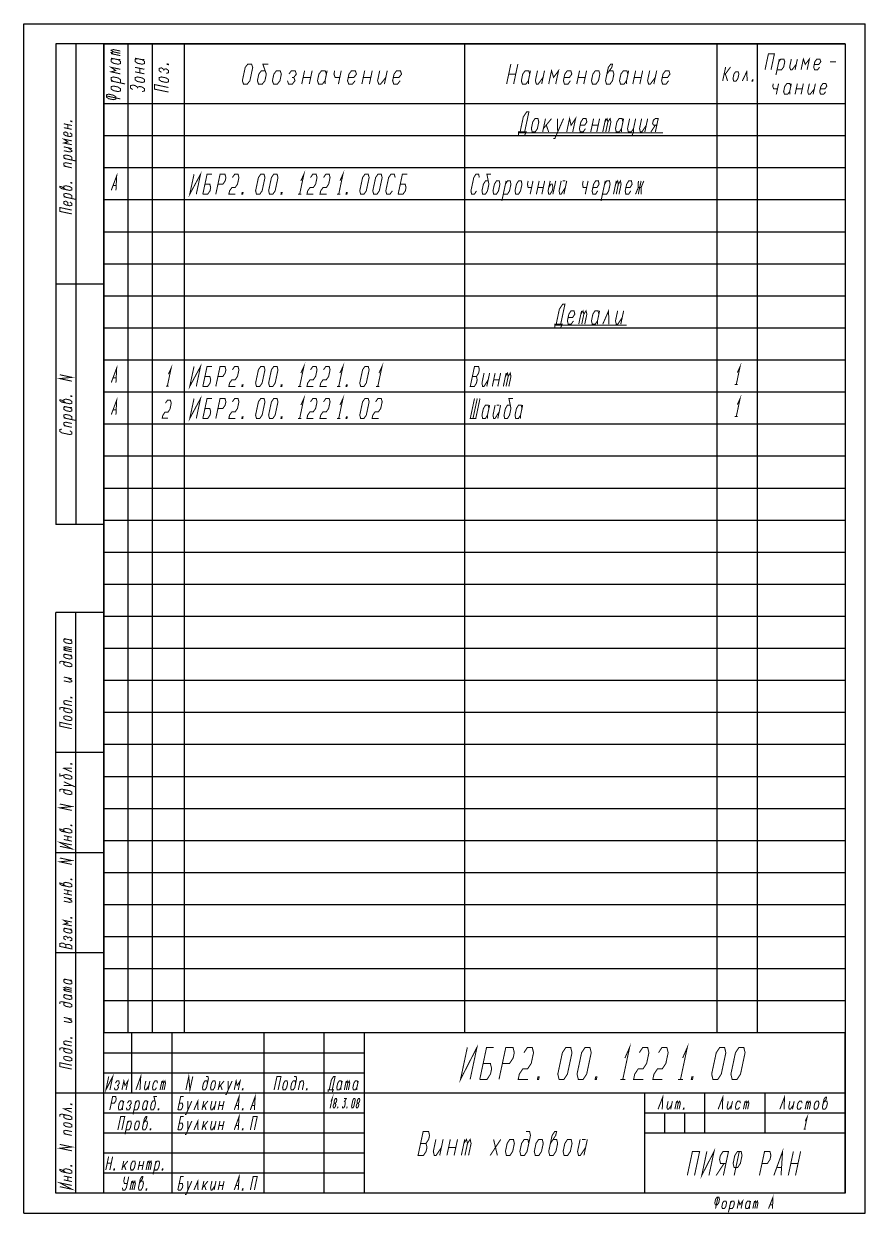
# Model space of a CAD drawing. Header units: millimetres. Extents: x 0 to 210, y 0 to 297.
import ezdxf

# ---------------------------------------------------------------- set-up
doc = ezdxf.new("R2010")
doc.units = ezdxf.units.MM
doc.header["$LTSCALE"] = 19.36
doc.layers.get('0').update_dxf_attribs({"linetype": 'CONTINUOUS'})

msp = doc.modelspace()

# ---------------------------------------------------------------- linework, layer by layer
at = {"color": 7, "linetype": 'CONTINUOUS'}
for p, q in [((0, 0), (0, 297)), ((0, 297), (210, 297)), ((210, 0), (210, 297)), ((20, 292), (8, 292)), ((8, 292), (8, 172)), ((13, 292), (13, 172)), ((20, 292), (20, 172)), ((205, 292), (20, 292)), ((20, 292), (20, 117)), ((20, 5), (20, 292)), ((20, 292), (205, 292)), ((26, 292), (26, 117)), ((32, 292), (32, 117)), ((40, 292), (40, 117)), ((110, 292), (110, 117)), ((173, 292), (173, 117)), ((183, 292), (183, 117)), ((205, 292), (205, 117)), ((205, 292), (205, 5)), ((205, 277), (20, 277)), ((20, 277), (20, 45)), ((205, 277), (20, 277)), ((26, 277), (26, 45)), ((32, 277), (32, 45)), ((40, 277), (40, 45)), ((110, 277), (110, 45)), ((173, 277), (173, 45)), ((183, 277), (183, 45)), ((205, 277), (205, 45)), ((205, 269), (20, 269)), ((205, 269), (20, 269)), ((205, 261), (20, 261)), ((205, 261), (20, 261)), ((205, 253), (20, 253)), ((205, 253), (20, 253)), ((205, 245), (20, 245)), ((205, 245), (20, 245)), ((205, 237), (20, 237)), ((205, 237), (20, 237)), ((20, 232), (8, 232)), ((205, 229), (20, 229)), ((205, 229), (20, 229)), ((205, 221), (20, 221)), ((205, 221), (20, 221)), ((205, 213), (20, 213)), ((205, 213), (20, 213)), ((205, 205), (20, 205)), ((205, 205), (20, 205)), ((205, 197), (20, 197)), ((205, 197), (20, 197)), ((205, 189), (20, 189)), ((205, 189), (20, 189)), ((205, 181), (20, 181)), ((110, 181), (20, 181)), ((205, 181), (128, 181)), ((205, 173), (20, 173)), ((205, 173), (20, 173)), ((20, 172), (8, 172)), ((205, 165), (20, 165)), ((205, 165), (20, 165)), ((205, 157), (20, 157)), ((205, 157), (20, 157)), ((20, 150), (8, 150)), ((8, 5), (8, 150)), ((13, 5), (13, 150)), ((20, 5), (20, 150)), ((205, 149), (20, 149)), ((205, 149), (20, 149)), ((205, 141), (20, 141)), ((205, 141), (20, 141)), ((205, 133), (20, 133)), ((205, 133), (20, 133)), ((205, 125), (20, 125)), ((205, 125), (20, 125)), ((205, 117), (20, 117)), ((205, 117), (20, 117)), ((20, 115), (8, 115)), ((205, 109), (20, 109)), ((205, 101), (20, 101)), ((205, 93), (20, 93)), ((20, 90), (8, 90)), ((205, 85), (20, 85)), ((205, 77), (20, 77)), ((205, 69), (20, 69)), ((20, 65), (8, 65)), ((205, 61), (20, 61)), ((205, 53), (20, 53)), ((205, 45), (20, 45)), ((20, 5), (20, 45)), ((205, 45), (20, 45)), ((27, 30), (27, 45)), ((37, 5), (37, 45)), ((60, 5), (60, 45)), ((75, 5), (75, 45)), ((85, 5), (85, 45)), ((205, 5), (205, 45)), ((85, 40), (20, 40)), ((85, 35), (20, 35)), ((20, 30), (8, 30)), ((205, 30), (20, 30)), ((155, 5), (155, 30)), ((170, 20), (170, 30)), ((185, 20), (185, 30)), ((85, 25), (20, 25)), ((205, 25), (155, 25)), ((160, 20), (160, 25)), ((165, 20), (165, 25)), ((85, 20), (20, 20)), ((205, 20), (155, 20)), ((85, 15), (20, 15)), ((85, 10), (20, 10)), ((20, 5), (8, 5)), ((205, 5), (20, 5)), ((0, 0), (210, 0))]:
    msp.add_line(p, q, dxfattribs=at)
at = {"color": 2, "linetype": 'CONTINUOUS', "const_width": 0.25}
for points in [[(22.36, 289.99), (21.78, 290.4), (22.36, 290.56), (24.11, 290.19)], [(22.36, 289.42), (21.78, 289.83), (22.36, 289.99), (24.11, 289.62)], [(24.11, 289.05), (21.78, 289.55)], [(21.78, 288.41), (23.53, 288.04), (24.11, 288.05)], [(22.36, 288.28), (21.78, 288.12), (21.78, 287.56), (22.36, 287.15), (23.53, 286.9), (24.11, 287.06), (24.11, 287.63), (23.53, 288.04)], [(27.78, 288.41), (29.53, 288.04), (30.11, 288.05)], [(28.36, 288.28), (27.78, 288.12), (27.78, 287.56), (28.36, 287.15), (29.53, 286.9), (30.11, 287.06), (30.11, 287.63), (29.53, 288.04)], [(185, 285.52), (185.85, 289.52), (187.35, 289.52), (186.5, 285.52)], [(187.72, 284.19), (188.57, 288.19)], [(188, 285.52), (189.12, 285.52), (189.64, 286.19), (189.93, 287.52), (189.69, 288.19), (188.94, 288.19), (188.43, 287.52)], [(191.57, 288.19), (191.14, 286.19), (191.38, 285.52), (191.75, 285.52), (192.78, 286.86)], [(193.07, 288.19), (192.5, 285.52)], [(194, 285.52), (194.57, 288.19), (195.03, 286.86), (196.07, 288.19), (195.5, 285.52)], [(197.28, 286.86), (198.41, 286.86), (198.93, 287.52), (198.69, 288.19), (197.94, 288.19), (197.43, 287.52), (197.14, 286.19), (197.37, 285.52), (198.12, 285.52), (198.64, 286.19)], [(24.11, 284.5), (21.78, 285), (22.94, 285.32), (21.78, 286.13), (24.11, 285.64)], [(27.78, 286.13), (30.11, 285.64)], [(30.11, 284.5), (27.78, 285)], [(28.94, 284.75), (28.94, 285.89)], [(35.53, 284.62), (36.11, 284.78), (36.11, 285.35), (35.53, 285.76), (34.94, 285.6), (34.36, 286.01), (33.78, 285.85), (33.78, 285.28), (34.36, 284.87)], [(34.94, 285.32), (34.94, 285.6)], [(36.11, 286.92), (36.11, 286.78), (35.82, 286.84), (35.82, 286.98), (36.11, 286.92)], [(54.84, 281.94), (54.55, 282.78), (55.26, 286.11), (55.91, 286.94), (56.84, 286.94), (57.14, 286.11), (56.43, 282.78), (55.78, 281.94), (54.84, 281.94)], [(60.24, 285.28), (59.3, 285.28), (58.66, 284.44), (58.3, 282.78), (58.59, 281.94), (59.53, 281.94), (60.18, 282.78), (60.53, 284.44), (59.66, 286.94), (61.06, 286.94)], [(62.05, 282.78), (62.34, 281.94), (63.28, 281.94), (63.93, 282.78), (64.28, 284.44), (63.99, 285.28), (63.05, 285.28), (62.41, 284.44), (62.05, 282.78)], [(65.8, 282.78), (66.09, 281.94), (67.03, 281.94), (67.68, 282.78), (67.39, 283.61), (68.03, 284.44), (67.74, 285.28), (66.8, 285.28), (66.16, 284.44)], [(69.37, 281.94), (70.08, 285.28)], [(71.96, 285.28), (71.25, 281.94)], [(75.53, 284.44), (75.24, 285.28), (74.3, 285.28), (73.66, 284.44), (73.3, 282.78), (73.59, 281.94), (74.53, 281.94), (75.18, 282.78)], [(75.71, 285.28), (75.18, 282.78), (75.23, 281.94)], [(77.58, 285.28), (77.41, 284.44), (77.7, 283.61), (78.87, 283.61)], [(79.22, 285.28), (78.52, 281.94)], [(80.98, 283.61), (82.39, 283.61), (83.03, 284.44), (82.74, 285.28), (81.8, 285.28), (81.16, 284.44), (80.8, 282.78), (81.09, 281.94), (82.03, 281.94), (82.68, 282.78)], [(84.38, 281.94), (85.08, 285.28)], [(86.96, 285.28), (86.25, 281.94)], [(88.83, 285.28), (88.3, 282.78), (88.59, 281.94), (89.06, 281.94), (90.35, 283.61)], [(90.71, 285.28), (90, 281.94)], [(92.23, 283.61), (93.64, 283.61), (94.28, 284.44), (93.99, 285.28), (93.05, 285.28), (92.41, 284.44), (92.05, 282.78), (92.34, 281.94), (93.28, 281.94), (93.93, 282.78)], [(120.5, 281.94), (121.56, 286.94)], [(123.31, 286.94), (122.25, 281.94)], [(126.28, 284.44), (126.02, 285.28), (125.15, 285.28), (124.53, 284.44), (124.18, 282.78), (124.44, 281.94), (125.31, 281.94), (125.93, 282.78)], [(126.46, 285.28), (125.93, 282.78), (125.97, 281.94)], [(128.21, 285.28), (127.68, 282.78), (127.94, 281.94), (128.38, 281.94), (129.6, 283.61)], [(129.96, 285.28), (129.25, 281.94)], [(131, 281.94), (131.71, 285.28), (132.23, 283.61), (133.46, 285.28), (132.75, 281.94)], [(134.85, 283.61), (136.17, 283.61), (136.78, 284.44), (136.52, 285.28), (135.65, 285.28), (135.03, 284.44), (134.68, 282.78), (134.94, 281.94), (135.81, 281.94), (136.43, 282.78)], [(138, 281.94), (138.71, 285.28)], [(140.46, 285.28), (139.75, 281.94)], [(141.68, 282.78), (141.94, 281.94), (142.81, 281.94), (143.43, 282.78), (143.78, 284.44), (143.52, 285.28), (142.65, 285.28), (142.03, 284.44), (141.68, 282.78)], [(145.53, 284.44), (146.76, 286.11), (146.94, 286.94), (146.5, 286.94), (145.89, 286.11), (145.18, 282.78), (145.44, 281.94), (146.31, 281.94), (146.93, 282.78), (147.28, 284.44), (147.02, 285.28), (146.15, 285.28)], [(150.78, 284.44), (150.52, 285.28), (149.65, 285.28), (149.03, 284.44), (148.68, 282.78), (148.94, 281.94), (149.81, 281.94), (150.43, 282.78)], [(150.96, 285.28), (150.43, 282.78), (150.47, 281.94)], [(152, 281.94), (152.71, 285.28)], [(154.46, 285.28), (153.75, 281.94)], [(156.21, 285.28), (155.68, 282.78), (155.94, 281.94), (156.38, 281.94), (157.6, 283.61)], [(157.96, 285.28), (157.25, 281.94)], [(159.35, 283.61), (160.67, 283.61), (161.28, 284.44), (161.02, 285.28), (160.15, 285.28), (159.53, 284.44), (159.18, 282.78), (159.44, 281.94), (160.31, 281.94), (160.93, 282.78)], [(174.42, 282.71), (175.17, 286.21)], [(174.8, 284.46), (175.1, 284.46), (176.39, 286.21)], [(177, 283.29), (177.18, 282.71), (177.79, 282.71), (178.22, 283.29), (178.47, 284.46), (178.29, 285.04), (177.68, 285.04), (177.25, 284.46), (177, 283.29)], [(179.33, 282.71), (180.43, 285.04), (180.55, 282.71)], [(201.18, 287.52), (202.68, 287.52)], [(24.11, 282.23), (24.11, 283.08), (23.53, 283.49), (22.36, 283.73), (21.78, 283.57), (21.78, 283.01), (22.36, 282.6)], [(25.28, 281.98), (21.78, 282.72)], [(29.53, 282.35), (30.11, 282.51), (30.11, 283.08), (29.53, 283.49), (28.36, 283.73), (27.78, 283.57), (27.78, 283.01), (28.36, 282.6), (29.53, 282.35)], [(35.53, 282.35), (36.11, 282.51), (36.11, 283.08), (35.53, 283.49), (34.36, 283.73), (33.78, 283.57), (33.78, 283.01), (34.36, 282.6), (35.53, 282.35)], [(66.92, 283.61), (67.39, 283.61)], [(69.73, 283.61), (71.6, 283.61)], [(84.73, 283.61), (86.6, 283.61)], [(121.03, 284.44), (122.78, 284.44)], [(138.35, 283.61), (140.1, 283.61)], [(152.35, 283.61), (154.1, 283.61)], [(175.65, 282.71), (175.1, 284.46)], [(181.93, 282.71), (181.77, 282.71), (181.84, 283), (181.99, 283), (181.93, 282.71)], [(187.07, 282.05), (186.93, 281.39), (187.16, 280.72), (188.1, 280.72)], [(188.38, 282.05), (187.81, 279.39)], [(191.43, 281.39), (191.19, 282.05), (190.44, 282.05), (189.93, 281.39), (189.64, 280.05), (189.87, 279.39), (190.63, 279.39), (191.14, 280.05)], [(191.57, 282.05), (191.14, 280.05), (191.19, 279.39)], [(192.5, 279.39), (193.07, 282.05)], [(194.57, 282.05), (194, 279.39)], [(196.07, 282.05), (195.64, 280.05), (195.87, 279.39), (196.25, 279.39), (197.28, 280.72)], [(197.57, 282.05), (197, 279.39)], [(198.78, 280.72), (199.91, 280.72), (200.43, 281.39), (200.19, 282.05), (199.44, 282.05), (198.93, 281.39), (198.64, 280.05), (198.88, 279.39), (199.63, 279.39), (200.14, 280.05)], [(20.61, 278.99), (20.61, 278.7), (21.19, 278.29), (22.36, 278.05), (22.94, 278.21), (22.94, 278.78), (22.36, 279.18), (21.19, 279.43), (20.61, 279.27), (20.61, 278.99), (24.11, 278.24)], [(23.53, 280.07), (24.11, 280.23), (24.11, 280.8), (23.53, 281.21), (22.36, 281.46), (21.78, 281.3), (21.78, 280.73), (22.36, 280.32), (23.53, 280.07)], [(29.53, 280.07), (30.11, 280.23), (30.11, 280.8), (29.53, 281.21), (28.94, 281.34), (28.36, 281.18), (27.78, 281.58), (27.19, 281.71), (26.61, 281.55), (26.61, 280.98), (27.19, 280.57)], [(28.36, 280.89), (28.36, 281.18)], [(36.11, 279.95), (32.61, 280.69), (32.61, 281.83), (36.11, 281.09)], [(192.78, 280.72), (194.28, 280.72)], [(123.87, 269.99), (124.67, 273.74), (125.5, 274.99), (126.06, 274.99), (125, 269.99)], [(126.68, 270.82), (126.88, 269.99), (127.63, 269.99), (128.18, 270.82), (128.53, 272.49), (128.33, 273.32), (127.58, 273.32), (127.03, 272.49), (126.68, 270.82)], [(130.21, 273.32), (129.5, 269.99)], [(129.68, 270.82), (131.71, 273.32)], [(132.15, 268.32), (132.52, 268.32), (134.71, 273.32)], [(133.21, 273.32), (133.25, 269.99)], [(135.5, 269.99), (136.21, 273.32), (136.6, 271.65), (137.71, 273.32), (137, 269.99)], [(138.85, 271.65), (139.98, 271.65), (140.53, 272.49), (140.33, 273.32), (139.58, 273.32), (139.03, 272.49), (138.68, 270.82), (138.87, 269.99), (139.62, 269.99), (140.18, 270.82)], [(141.5, 269.99), (142.21, 273.32)], [(143.71, 273.32), (143, 269.99)], [(144.5, 269.99), (145.21, 273.32)], [(145.03, 272.49), (145.58, 273.32), (145.78, 272.49), (145.25, 269.99)], [(145.78, 272.49), (146.33, 273.32), (146.53, 272.49), (146, 269.99)], [(149.53, 272.49), (149.33, 273.32), (148.58, 273.32), (148.03, 272.49), (147.68, 270.82), (147.87, 269.99), (148.62, 269.99), (149.18, 270.82)], [(149.71, 273.32), (149.18, 270.82), (149.19, 269.99)], [(151.21, 273.32), (150.68, 270.82), (150.88, 269.99), (151.63, 269.99), (152.18, 270.82), (152.19, 269.99), (151.82, 269.15)], [(152.71, 273.32), (152.18, 270.82)], [(154.21, 273.32), (153.68, 270.82), (153.87, 269.99), (154.25, 269.99), (155.35, 271.65)], [(155.71, 273.32), (155, 269.99)], [(157.63, 269.99), (158.33, 273.32), (157.58, 273.32), (157.12, 272.9), (156.94, 272.07), (157.23, 271.65), (157.98, 271.65)], [(9.99, 272.03), (11.99, 271.6)], [(11.99, 270.64), (9.99, 271.07)], [(10.99, 270.85), (10.99, 271.81)], [(11.99, 272.68), (11.99, 272.56), (11.74, 272.61), (11.74, 272.73), (11.99, 272.68)], [(130.42, 271.65), (131, 269.99)], [(141.85, 271.65), (143.35, 271.65)], [(156.5, 269.99), (157.6, 271.65)], [(11.99, 266.8), (9.99, 267.23), (10.99, 267.49), (9.99, 268.19), (11.99, 267.76)], [(10.99, 268.93), (10.99, 269.65), (10.49, 270), (9.99, 269.87), (9.99, 269.39), (10.49, 269.04), (11.49, 268.83), (11.99, 268.96), (11.99, 269.44), (11.49, 269.79)], [(123.51, 269.15), (123.5, 269.99), (125.38, 269.99), (125.01, 269.15)], [(123.5, 269.76), (159.5, 269.76)], [(9.99, 266.27), (11.99, 265.84)], [(9.99, 265.31), (11.49, 264.99), (11.99, 265.12), (11.99, 265.36), (10.99, 266.05)], [(11.99, 262.96), (11.99, 263.68), (11.49, 264.03), (10.49, 264.24), (9.99, 264.11), (9.99, 263.63), (10.49, 263.28)], [(12.99, 262.75), (9.99, 263.39)], [(10.49, 261.36), (9.99, 261.71), (9.99, 262.19), (10.49, 262.32), (11.99, 262)], [(11.99, 261.04), (9.99, 261.47)], [(21.83, 255.42), (23.18, 259.02), (23, 255.42)], [(42.49, 259.44), (41.42, 254.44), (44.11, 259.44), (43.05, 254.44)], [(44.68, 254.44), (45.74, 259.44), (46.96, 259.44)], [(47.92, 254.44), (48.99, 259.44), (50.21, 259.44), (50.44, 258.61), (50.26, 257.78), (49.68, 256.94), (48.46, 256.94)], [(52.06, 258.61), (52.64, 259.44), (53.46, 259.44), (53.69, 258.61), (53.33, 256.94), (52.75, 256.11), (51.94, 256.11), (51.35, 255.28), (51.18, 254.44), (52.8, 254.44)], [(58.08, 254.44), (57.85, 255.28), (58.56, 258.61), (59.14, 259.44), (59.96, 259.44), (60.19, 258.61), (59.48, 255.28), (58.89, 254.44), (58.08, 254.44)], [(61.33, 254.44), (61.1, 255.28), (61.81, 258.61), (62.39, 259.44), (63.21, 259.44), (63.44, 258.61), (62.73, 255.28), (62.14, 254.44), (61.33, 254.44)], [(69.15, 257.78), (69.91, 259.44), (68.85, 254.44)], [(71.56, 258.61), (72.14, 259.44), (72.96, 259.44), (73.19, 258.61), (72.83, 256.94), (72.25, 256.11), (71.44, 256.11), (70.85, 255.28), (70.68, 254.44), (72.3, 254.44)], [(74.81, 258.61), (75.39, 259.44), (76.21, 259.44), (76.44, 258.61), (76.08, 256.94), (75.5, 256.11), (74.69, 256.11), (74.1, 255.28), (73.92, 254.44), (75.55, 254.44)], [(78.9, 257.78), (79.66, 259.44), (78.6, 254.44)], [(84.08, 254.44), (83.85, 255.28), (84.56, 258.61), (85.14, 259.44), (85.96, 259.44), (86.19, 258.61), (85.48, 255.28), (84.89, 254.44), (84.08, 254.44)], [(87.33, 254.44), (87.1, 255.28), (87.81, 258.61), (88.39, 259.44), (89.21, 259.44), (89.44, 258.61), (88.73, 255.28), (88.14, 254.44), (87.33, 254.44)], [(92.69, 258.61), (92.46, 259.44), (91.64, 259.44), (91.06, 258.61), (90.35, 255.28), (90.58, 254.44), (91.39, 254.44), (91.98, 255.28)], [(93.43, 254.44), (94.49, 259.44), (95.71, 259.44)], [(113.69, 258.61), (113.52, 259.44), (112.83, 259.44), (112.31, 258.61), (111.6, 255.28), (111.77, 254.44), (112.46, 254.44), (112.98, 255.28)], [(115.91, 257.78), (115.23, 257.78), (114.71, 256.94), (114.35, 255.28), (114.52, 254.44), (115.21, 254.44), (115.73, 255.28), (116.08, 256.94), (115.58, 259.44), (116.61, 259.44)], [(10.49, 255.6), (9.49, 256.29), (8.99, 256.4), (8.99, 256.16), (9.49, 255.81), (11.49, 255.39), (11.99, 255.52), (11.99, 256), (11.49, 256.35), (10.49, 256.56), (9.99, 256.43), (9.99, 255.95)], [(11.99, 257.32), (11.99, 257.2), (11.74, 257.25), (11.74, 257.37), (11.99, 257.32)], [(22.38, 256.62), (22.96, 256.62)], [(44.68, 254.44), (45.89, 254.44), (46.48, 255.28), (46.65, 256.11), (46.43, 256.94), (45.21, 256.94)], [(93.43, 254.44), (94.64, 254.44), (95.23, 255.28), (95.4, 256.11), (95.18, 256.94), (93.96, 256.94)], [(117.1, 255.28), (117.27, 254.44), (117.96, 254.44), (118.48, 255.28), (118.83, 256.94), (118.66, 257.78), (117.98, 257.78), (117.46, 256.94), (117.1, 255.28)], [(119.32, 252.78), (120.38, 257.78)], [(119.68, 254.44), (120.71, 254.44), (121.23, 255.28), (121.58, 256.94), (121.41, 257.78), (120.73, 257.78), (120.21, 256.94)], [(122.6, 255.28), (122.77, 254.44), (123.46, 254.44), (123.98, 255.28), (124.33, 256.94), (124.16, 257.78), (123.48, 257.78), (122.96, 256.94), (122.6, 255.28)], [(125.88, 257.78), (125.71, 256.94), (125.87, 256.11), (126.73, 256.11)], [(127.09, 257.78), (126.38, 254.44)], [(127.93, 254.44), (128.63, 257.78)], [(128.28, 256.11), (129.65, 256.11)], [(130.01, 257.78), (129.3, 254.44)], [(131.38, 257.78), (130.85, 255.28), (131.02, 254.44), (131.36, 254.44), (131.88, 255.28), (132.06, 256.11), (131.89, 256.94), (131.55, 256.94), (131.03, 256.11)], [(132.76, 257.78), (132.05, 254.44)], [(134.13, 257.78), (133.6, 255.28), (133.77, 254.44), (134.11, 254.44), (135.15, 256.11)], [(134.48, 257.78), (135.16, 257.78)], [(135.51, 257.78), (134.8, 254.44)], [(139.63, 257.78), (139.46, 256.94), (139.62, 256.11), (140.48, 256.11)], [(140.84, 257.78), (140.13, 254.44)], [(142.03, 256.11), (143.06, 256.11), (143.58, 256.94), (143.41, 257.78), (142.73, 257.78), (142.21, 256.94), (141.85, 255.28), (142.02, 254.44), (142.71, 254.44), (143.23, 255.28)], [(144.07, 252.78), (145.13, 257.78)], [(144.43, 254.44), (145.46, 254.44), (145.98, 255.28), (146.33, 256.94), (146.16, 257.78), (145.48, 257.78), (144.96, 256.94)], [(147.18, 254.44), (147.88, 257.78)], [(147.71, 256.94), (148.23, 257.78), (148.39, 256.94), (147.86, 254.44)], [(148.39, 256.94), (148.91, 257.78), (149.08, 256.94), (148.55, 254.44)], [(150.28, 256.11), (151.31, 256.11), (151.83, 256.94), (151.66, 257.78), (150.98, 257.78), (150.46, 256.94), (150.1, 255.28), (150.27, 254.44), (150.96, 254.44), (151.48, 255.28)], [(152.68, 254.44), (153.37, 256.11), (153.38, 257.78)], [(154.07, 257.78), (153.36, 254.44)], [(153.37, 256.11), (154.06, 256.11)], [(154.76, 257.78), (154.06, 256.11), (154.05, 254.44)], [(11.99, 253.36), (11.99, 254.08), (11.49, 254.43), (10.49, 254.64), (9.99, 254.51), (9.99, 254.03), (10.49, 253.68)], [(12.99, 253.15), (9.99, 253.79)], [(10.99, 251.65), (10.99, 252.37), (10.49, 252.72), (9.99, 252.59), (9.99, 252.11), (10.49, 251.76), (11.49, 251.55), (11.99, 251.68), (11.99, 252.16), (11.49, 252.51)], [(54.63, 254.44), (54.42, 254.44), (54.51, 254.86), (54.72, 254.86), (54.63, 254.44)], [(64.38, 254.44), (64.18, 254.44), (64.26, 254.86), (64.47, 254.86), (64.38, 254.44)], [(68.44, 254.44), (69.25, 254.44)], [(78.19, 254.44), (79, 254.44)], [(80.63, 254.44), (80.43, 254.44), (80.51, 254.86), (80.72, 254.86), (80.63, 254.44)], [(11.99, 249.52), (8.99, 250.16), (8.99, 251.12), (11.99, 250.48)], [(132.88, 221.99), (133.67, 225.74), (134.5, 226.99), (135.06, 226.99), (134, 221.99)], [(144.5, 221.99), (145.96, 225.32), (146, 221.99)], [(135.85, 223.65), (136.98, 223.65), (137.53, 224.49), (137.33, 225.32), (136.58, 225.32), (136.03, 224.49), (135.68, 222.82), (135.88, 221.99), (136.62, 221.99), (137.18, 222.82)], [(138.5, 221.99), (139.21, 225.32)], [(139.03, 224.49), (139.58, 225.32), (139.78, 224.49), (139.25, 221.99)], [(139.78, 224.49), (140.33, 225.32), (140.53, 224.49), (140, 221.99)], [(143.53, 224.49), (143.33, 225.32), (142.58, 225.32), (142.03, 224.49), (141.68, 222.82), (141.88, 221.99), (142.63, 221.99), (143.18, 222.82)], [(143.71, 225.32), (143.18, 222.82), (143.19, 221.99)], [(148.21, 225.32), (147.68, 222.82), (147.87, 221.99), (148.25, 221.99), (149.35, 223.65)], [(149.71, 225.32), (149, 221.99)], [(132.51, 221.15), (132.5, 221.99), (134.38, 221.99), (134.01, 221.15)], [(132.5, 221.76), (150.5, 221.76)], [(21.83, 207.42), (23.18, 211.02), (23, 207.42)], [(36.09, 209.5), (36.77, 211), (35.82, 206.5)], [(42.49, 211.44), (41.42, 206.44), (44.11, 211.44), (43.05, 206.44)], [(44.68, 206.44), (45.74, 211.44), (46.96, 211.44)], [(47.92, 206.44), (48.99, 211.44), (50.21, 211.44), (50.44, 210.61), (50.26, 209.78), (49.68, 208.94), (48.46, 208.94)], [(52.06, 210.61), (52.64, 211.44), (53.46, 211.44), (53.69, 210.61), (53.33, 208.94), (52.75, 208.11), (51.94, 208.11), (51.35, 207.28), (51.18, 206.44), (52.8, 206.44)], [(58.08, 206.44), (57.85, 207.28), (58.56, 210.61), (59.14, 211.44), (59.96, 211.44), (60.19, 210.61), (59.48, 207.28), (58.89, 206.44), (58.08, 206.44)], [(61.33, 206.44), (61.1, 207.28), (61.81, 210.61), (62.39, 211.44), (63.21, 211.44), (63.44, 210.61), (62.73, 207.28), (62.14, 206.44), (61.33, 206.44)], [(69.15, 209.78), (69.91, 211.44), (68.85, 206.44)], [(71.56, 210.61), (72.14, 211.44), (72.96, 211.44), (73.19, 210.61), (72.83, 208.94), (72.25, 208.11), (71.44, 208.11), (70.85, 207.28), (70.68, 206.44), (72.3, 206.44)], [(74.81, 210.61), (75.39, 211.44), (76.21, 211.44), (76.44, 210.61), (76.08, 208.94), (75.5, 208.11), (74.69, 208.11), (74.1, 207.28), (73.92, 206.44), (75.55, 206.44)], [(78.9, 209.78), (79.66, 211.44), (78.6, 206.44)], [(84.08, 206.44), (83.85, 207.28), (84.56, 210.61), (85.14, 211.44), (85.96, 211.44), (86.19, 210.61), (85.48, 207.28), (84.89, 206.44), (84.08, 206.44)], [(88.65, 209.78), (89.41, 211.44), (88.35, 206.44)], [(111.43, 206.44), (112.46, 206.44), (112.98, 207.28), (113.15, 208.11), (112.99, 208.94), (113.51, 209.78), (113.69, 210.61), (113.52, 211.44), (112.49, 211.44), (111.43, 206.44)], [(178.09, 209.9), (178.77, 211.4), (177.82, 206.9)], [(11.99, 207.76), (8.99, 208.4), (11.99, 208.72), (8.99, 209.36)], [(22.38, 208.62), (22.96, 208.62)], [(44.68, 206.44), (45.89, 206.44), (46.48, 207.28), (46.65, 208.11), (46.43, 208.94), (45.21, 208.94)], [(111.96, 208.94), (112.99, 208.94)], [(114.88, 209.78), (114.35, 207.28), (114.52, 206.44), (114.86, 206.44), (115.9, 208.11)], [(116.26, 209.78), (115.55, 206.44)], [(116.93, 206.44), (117.63, 209.78)], [(117.28, 208.11), (118.65, 208.11)], [(119.01, 209.78), (118.3, 206.44)], [(119.68, 206.44), (120.38, 209.78)], [(120.21, 208.94), (120.73, 209.78), (120.89, 208.94), (120.36, 206.44)], [(120.89, 208.94), (121.41, 209.78), (121.58, 208.94), (121.05, 206.44)], [(35.45, 206.5), (36.18, 206.5)], [(54.63, 206.44), (54.42, 206.44), (54.51, 206.86), (54.72, 206.86), (54.63, 206.44)], [(64.38, 206.44), (64.18, 206.44), (64.26, 206.86), (64.47, 206.86), (64.38, 206.44)], [(68.44, 206.44), (69.25, 206.44)], [(78.19, 206.44), (79, 206.44)], [(80.63, 206.44), (80.43, 206.44), (80.51, 206.86), (80.72, 206.86), (80.63, 206.44)], [(87.94, 206.44), (88.75, 206.44)], [(177.45, 206.9), (178.18, 206.9)], [(10.49, 202.32), (9.49, 203.01), (8.99, 203.12), (8.99, 202.88), (9.49, 202.53), (11.49, 202.11), (11.99, 202.24), (11.99, 202.72), (11.49, 203.07), (10.49, 203.28), (9.99, 203.15), (9.99, 202.67)], [(11.99, 204.04), (11.99, 203.92), (11.74, 203.97), (11.74, 204.09), (11.99, 204.04)], [(21.83, 199.42), (23.18, 203.02), (23, 199.42)], [(35.33, 202.25), (35.86, 203), (36.59, 203), (36.8, 202.25), (36.48, 200.75), (35.95, 200), (35.22, 200), (34.7, 199.25), (34.54, 198.5), (36, 198.5)], [(42.49, 203.44), (41.42, 198.44), (44.11, 203.44), (43.05, 198.44)], [(44.68, 198.44), (45.74, 203.44), (46.96, 203.44)], [(47.92, 198.44), (48.99, 203.44), (50.21, 203.44), (50.44, 202.61), (50.26, 201.78), (49.68, 200.94), (48.46, 200.94)], [(52.06, 202.61), (52.64, 203.44), (53.46, 203.44), (53.69, 202.61), (53.33, 200.94), (52.75, 200.11), (51.94, 200.11), (51.35, 199.28), (51.18, 198.44), (52.8, 198.44)], [(58.08, 198.44), (57.85, 199.28), (58.56, 202.61), (59.14, 203.44), (59.96, 203.44), (60.19, 202.61), (59.48, 199.28), (58.89, 198.44), (58.08, 198.44)], [(61.33, 198.44), (61.1, 199.28), (61.81, 202.61), (62.39, 203.44), (63.21, 203.44), (63.44, 202.61), (62.73, 199.28), (62.14, 198.44), (61.33, 198.44)], [(69.15, 201.78), (69.91, 203.44), (68.85, 198.44)], [(71.56, 202.61), (72.14, 203.44), (72.96, 203.44), (73.19, 202.61), (72.83, 200.94), (72.25, 200.11), (71.44, 200.11), (70.85, 199.28), (70.68, 198.44), (72.3, 198.44)], [(74.81, 202.61), (75.39, 203.44), (76.21, 203.44), (76.44, 202.61), (76.08, 200.94), (75.5, 200.11), (74.69, 200.11), (74.1, 199.28), (73.92, 198.44), (75.55, 198.44)], [(78.9, 201.78), (79.66, 203.44), (78.6, 198.44)], [(84.08, 198.44), (83.85, 199.28), (84.56, 202.61), (85.14, 203.44), (85.96, 203.44), (86.19, 202.61), (85.48, 199.28), (84.89, 198.44), (84.08, 198.44)], [(87.81, 202.61), (88.39, 203.44), (89.21, 203.44), (89.44, 202.61), (89.08, 200.94), (88.5, 200.11), (87.69, 200.11), (87.1, 199.28), (86.93, 198.44), (88.55, 198.44)], [(112.49, 203.44), (111.43, 198.44), (112.8, 198.44), (113.86, 203.44)], [(113.18, 203.44), (112.11, 198.44)], [(121.41, 201.78), (120.73, 201.78), (120.21, 200.94), (119.85, 199.28), (120.02, 198.44), (120.71, 198.44), (121.23, 199.28), (121.58, 200.94), (121.08, 203.44), (122.11, 203.44)], [(178.09, 201.9), (178.77, 203.4), (177.82, 198.9)], [(9.99, 201.47), (11.49, 201.15), (11.99, 201.16)], [(10.49, 201.36), (9.99, 201.23), (9.99, 200.75), (10.49, 200.4), (11.49, 200.19), (11.99, 200.32), (11.99, 200.8), (11.49, 201.15)], [(11.99, 198.16), (11.99, 198.88), (11.49, 199.23), (10.49, 199.44), (9.99, 199.31), (9.99, 198.83), (10.49, 198.48)], [(22.38, 200.62), (22.96, 200.62)], [(44.68, 198.44), (45.89, 198.44), (46.48, 199.28), (46.65, 200.11), (46.43, 200.94), (45.21, 200.94)], [(116.08, 200.94), (115.91, 201.78), (115.23, 201.78), (114.71, 200.94), (114.35, 199.28), (114.52, 198.44), (115.21, 198.44), (115.73, 199.28)], [(116.26, 201.78), (115.73, 199.28), (115.72, 198.44)], [(117.63, 201.78), (117.1, 199.28), (117.27, 198.44), (117.61, 198.44), (118.65, 200.11)], [(117.98, 201.78), (118.66, 201.78)], [(119.01, 201.78), (118.3, 198.44)], [(124.33, 200.94), (124.16, 201.78), (123.48, 201.78), (122.96, 200.94), (122.6, 199.28), (122.77, 198.44), (123.46, 198.44), (123.98, 199.28)], [(124.51, 201.78), (123.98, 199.28), (123.97, 198.44)], [(177.45, 198.9), (178.18, 198.9)], [(12.99, 197.95), (9.99, 198.59)], [(10.49, 196.56), (9.99, 196.91), (9.99, 197.39), (10.49, 197.52), (11.99, 197.2)], [(11.99, 196.24), (9.99, 196.67)], [(54.63, 198.44), (54.42, 198.44), (54.51, 198.86), (54.72, 198.86), (54.63, 198.44)], [(64.38, 198.44), (64.18, 198.44), (64.26, 198.86), (64.47, 198.86), (64.38, 198.44)], [(68.44, 198.44), (69.25, 198.44)], [(78.19, 198.44), (79, 198.44)], [(80.63, 198.44), (80.43, 198.44), (80.51, 198.86), (80.72, 198.86), (80.63, 198.44)], [(9.49, 195.81), (8.99, 195.68), (8.99, 195.2), (9.49, 194.85), (11.49, 194.43), (11.99, 194.56), (11.99, 195.04), (11.49, 195.39)], [(9.99, 143.49), (11.49, 143.17), (11.99, 143.18)], [(10.49, 143.38), (9.99, 143.25), (9.99, 142.77), (10.49, 142.42), (11.49, 142.21), (11.99, 142.34), (11.99, 142.82), (11.49, 143.17)], [(10.49, 140.98), (9.99, 141.33), (10.49, 141.46), (11.99, 141.14)], [(10.49, 140.5), (9.99, 140.85), (10.49, 140.98), (11.99, 140.66)], [(11.99, 140.18), (9.99, 140.61)], [(9.99, 139.65), (11.49, 139.33), (11.99, 139.34)], [(10.49, 139.54), (9.99, 139.41), (9.99, 138.93), (10.49, 138.58), (11.49, 138.37), (11.99, 138.5), (11.99, 138.98), (11.49, 139.33)], [(10.49, 137.62), (9.99, 137.49), (9.99, 137.01), (10.49, 136.66), (11.49, 136.45), (11.99, 136.58), (11.99, 137.06), (11.49, 137.41), (9.49, 137.83), (8.99, 137.7), (8.99, 137.22)], [(9.99, 133.89), (11.99, 133.46)], [(9.99, 132.93), (11.49, 132.61), (11.99, 132.74), (11.99, 132.98), (10.99, 133.67)], [(10.49, 127.06), (9.99, 127.41), (9.99, 127.89), (10.49, 128.02), (11.99, 127.7)], [(11.99, 128.78), (11.99, 128.66), (11.74, 128.71), (11.74, 128.83), (11.99, 128.78)], [(10.49, 126.1), (9.99, 125.97), (9.99, 125.49), (10.49, 125.14), (11.49, 124.93), (11.99, 125.06), (11.99, 125.54), (11.49, 125.89), (9.49, 126.31), (8.99, 126.18), (8.99, 125.7)], [(11.99, 126.74), (9.99, 127.17)], [(11.99, 120.98), (8.99, 121.62), (8.99, 122.58), (11.99, 121.94)], [(11.49, 123.01), (11.99, 123.14), (11.99, 123.62), (11.49, 123.97), (10.49, 124.18), (9.99, 124.05), (9.99, 123.57), (10.49, 123.22), (11.49, 123.01)], [(9.99, 109.41), (9.99, 108.93), (10.49, 108.58), (11.49, 108.37), (11.99, 108.5), (11.99, 108.98), (11.49, 109.33), (10.49, 109.54), (8.99, 109.14), (8.99, 109.86)], [(11.99, 110.18), (9.99, 111.09), (11.99, 111.14)], [(11.99, 112.22), (11.99, 112.1), (11.74, 112.15), (11.74, 112.27), (11.99, 112.22)], [(12.99, 106.13), (12.99, 106.37), (9.99, 107.73)], [(9.99, 106.77), (11.99, 106.82)], [(10.49, 105.7), (9.99, 105.57), (9.99, 105.09), (10.49, 104.74), (11.49, 104.53), (11.99, 104.66), (11.99, 105.14), (11.49, 105.49), (9.49, 105.91), (8.99, 105.78), (8.99, 105.3)], [(11.99, 100.58), (8.99, 101.22), (11.99, 101.54), (8.99, 102.18)], [(10.49, 95.14), (9.49, 95.83), (8.99, 95.94), (8.99, 95.7), (9.49, 95.35), (11.49, 94.93), (11.99, 95.06), (11.99, 95.54), (11.49, 95.89), (10.49, 96.1), (9.99, 95.97), (9.99, 95.49)], [(11.99, 96.86), (11.99, 96.74), (11.74, 96.79), (11.74, 96.91), (11.99, 96.86)], [(8.99, 91.62), (11.99, 90.98), (8.99, 92.58), (11.99, 91.94)], [(9.99, 94.29), (11.99, 93.86)], [(11.99, 92.9), (9.99, 93.33)], [(10.99, 93.11), (10.99, 94.07)], [(11.99, 87.1), (8.99, 87.74), (11.99, 88.06), (8.99, 88.7)], [(11.99, 83.38), (11.99, 83.26), (11.74, 83.31), (11.74, 83.43), (11.99, 83.38)], [(10.49, 81.66), (9.49, 82.35), (8.99, 82.46), (8.99, 82.22), (9.49, 81.87), (11.49, 81.45), (11.99, 81.58), (11.99, 82.06), (11.49, 82.41), (10.49, 82.62), (9.99, 82.49), (9.99, 82.01)], [(9.99, 80.81), (11.99, 80.38)], [(10.99, 79.63), (10.99, 80.59)], [(11.99, 79.42), (9.99, 79.85)], [(9.99, 78.89), (11.99, 78.46)], [(9.99, 77.93), (11.49, 77.61), (11.99, 77.74), (11.99, 77.98), (10.99, 78.67)], [(11.99, 71.74), (9.99, 72.17), (10.99, 72.43), (9.99, 73.13), (11.99, 72.7)], [(9.99, 71.21), (11.49, 70.89), (11.99, 70.9)], [(11.99, 73.78), (11.99, 73.66), (11.74, 73.71), (11.74, 73.83), (11.99, 73.78)], [(10.49, 71.1), (9.99, 70.97), (9.99, 70.49), (10.49, 70.14), (11.49, 69.93), (11.99, 70.06), (11.99, 70.54), (11.49, 70.89)], [(11.49, 68.01), (11.99, 68.14), (11.99, 68.62), (11.49, 68.97), (10.99, 68.83), (10.49, 69.18), (9.99, 69.05), (9.99, 68.57), (10.49, 68.22)], [(10.99, 68.59), (10.99, 68.83)], [(11.99, 65.98), (11.99, 66.7), (11.49, 67.05), (10.99, 67.15), (10.49, 67.02), (9.99, 67.37), (9.49, 67.47), (8.99, 67.34), (8.99, 66.62), (11.99, 65.98)], [(10.49, 66.3), (10.49, 67.02)], [(10.49, 55.98), (9.99, 56.33), (10.49, 56.46), (11.99, 56.14)], [(9.99, 58.49), (11.49, 58.17), (11.99, 58.18)], [(10.49, 58.38), (9.99, 58.25), (9.99, 57.77), (10.49, 57.42), (11.49, 57.21), (11.99, 57.34), (11.99, 57.82), (11.49, 58.17)], [(10.49, 55.5), (9.99, 55.85), (10.49, 55.98), (11.99, 55.66)], [(11.99, 55.18), (9.99, 55.61)], [(9.99, 54.65), (11.49, 54.33), (11.99, 54.34)], [(10.49, 54.54), (9.99, 54.41), (9.99, 53.93), (10.49, 53.58), (11.49, 53.37), (11.99, 53.5), (11.99, 53.98), (11.49, 54.33)], [(10.49, 52.62), (9.99, 52.49), (9.99, 52.01), (10.49, 51.66), (11.49, 51.45), (11.99, 51.58), (11.99, 52.06), (11.49, 52.41), (9.49, 52.83), (8.99, 52.7), (8.99, 52.22)], [(9.99, 48.89), (11.99, 48.46)], [(9.99, 47.93), (11.49, 47.61), (11.99, 47.74), (11.99, 47.98), (10.99, 48.67)], [(10.49, 42.06), (9.99, 42.41), (9.99, 42.89), (10.49, 43.02), (11.99, 42.7)], [(11.99, 41.74), (9.99, 42.17)], [(11.99, 43.78), (11.99, 43.66), (11.74, 43.71), (11.74, 43.83), (11.99, 43.78)], [(110.7, 41.41), (109, 33.41), (113.1, 41.41), (111.4, 33.41)], [(150.03, 38.74), (151.2, 41.41), (149.5, 33.41)], [(164.43, 38.74), (165.6, 41.41), (163.9, 33.41)], [(10.49, 41.1), (9.99, 40.97), (9.99, 40.49), (10.49, 40.14), (11.49, 39.93), (11.99, 40.06), (11.99, 40.54), (11.49, 40.89), (9.49, 41.31), (8.99, 41.18), (8.99, 40.7)], [(11.49, 38.01), (11.99, 38.14), (11.99, 38.62), (11.49, 38.97), (10.49, 39.18), (9.99, 39.05), (9.99, 38.57), (10.49, 38.22), (11.49, 38.01)], [(113.8, 33.41), (115.5, 41.41), (117.3, 41.41)], [(118.6, 33.41), (120.3, 41.41), (122.1, 41.41), (122.42, 40.08), (122.13, 38.74), (121.25, 37.41), (119.45, 37.41)], [(124.82, 40.08), (125.7, 41.41), (126.9, 41.41), (127.22, 40.08), (126.65, 37.41), (125.77, 36.08), (124.57, 36.08), (123.68, 34.74), (123.4, 33.41), (125.8, 33.41)], [(133.6, 33.41), (133.28, 34.74), (134.42, 40.08), (135.3, 41.41), (136.5, 41.41), (136.82, 40.08), (135.68, 34.74), (134.8, 33.41), (133.6, 33.41)], [(138.4, 33.41), (138.08, 34.74), (139.22, 40.08), (140.1, 41.41), (141.3, 41.41), (141.62, 40.08), (140.48, 34.74), (139.6, 33.41), (138.4, 33.41)], [(153.62, 40.08), (154.5, 41.41), (155.7, 41.41), (156.02, 40.08), (155.45, 37.41), (154.57, 36.08), (153.37, 36.08), (152.48, 34.74), (152.2, 33.41), (154.6, 33.41)], [(158.42, 40.08), (159.3, 41.41), (160.5, 41.41), (160.82, 40.08), (160.25, 37.41), (159.37, 36.08), (158.17, 36.08), (157.28, 34.74), (157, 33.41), (159.4, 33.41)], [(172, 33.41), (171.68, 34.74), (172.82, 40.08), (173.7, 41.41), (174.9, 41.41), (175.22, 40.08), (174.08, 34.74), (173.2, 33.41), (172, 33.41)], [(176.8, 33.41), (176.48, 34.74), (177.62, 40.08), (178.5, 41.41), (179.7, 41.41), (180.02, 40.08), (178.88, 34.74), (178, 33.41), (176.8, 33.41)], [(11.99, 35.98), (8.99, 36.62), (8.99, 37.58), (11.99, 36.94)], [(113.8, 33.41), (115.6, 33.41), (116.48, 34.74), (116.77, 36.08), (116.45, 37.41), (114.65, 37.41)], [(21.2, 34.14), (20.49, 30.79), (22.2, 34.14), (21.49, 30.79)], [(22.61, 31.35), (22.75, 30.79), (23.25, 30.79), (23.62, 31.35), (23.49, 31.9), (23.86, 32.46), (23.72, 33.02), (23.22, 33.02), (22.85, 32.46)], [(24.5, 30.79), (24.98, 33.02), (25.24, 31.9), (25.98, 33.02), (25.51, 30.79)], [(27.98, 30.79), (29.19, 34.14), (28.99, 30.79)], [(30.46, 33.02), (30.11, 31.35), (30.24, 30.79), (30.49, 30.79), (31.23, 31.9)], [(31.47, 33.02), (30.99, 30.79)], [(33.36, 32.46), (33.23, 33.02), (32.73, 33.02), (32.36, 32.46), (32.12, 31.35), (32.25, 30.79), (32.75, 30.79), (33.12, 31.35)], [(34.01, 30.79), (34.48, 33.02)], [(34.37, 32.46), (34.74, 33.02), (34.87, 32.46), (34.51, 30.79)], [(34.87, 32.46), (35.24, 33.02), (35.37, 32.46), (35.02, 30.79)], [(40.46, 30.79), (41.17, 34.14), (41.46, 30.79), (42.18, 34.14)], [(45.84, 32.46), (45.71, 33.02), (45.21, 33.02), (44.84, 32.46), (44.6, 31.35), (44.73, 30.79), (45.23, 30.79), (45.6, 31.35), (46.08, 33.58), (45.95, 34.14), (45.44, 34.14)], [(46.61, 31.35), (46.74, 30.79), (47.24, 30.79), (47.61, 31.35), (47.85, 32.46), (47.72, 33.02), (47.22, 33.02), (46.85, 32.46), (46.61, 31.35)], [(48.97, 33.02), (48.5, 30.79)], [(48.62, 31.35), (49.98, 33.02)], [(50.27, 29.67), (50.52, 29.67), (51.99, 33.02)], [(50.98, 33.02), (51.01, 30.79)], [(52.52, 30.79), (52.99, 33.02), (53.26, 31.9), (54, 33.02), (53.52, 30.79)], [(62.47, 30.79), (63.19, 34.14), (64.19, 34.14), (63.48, 30.79)], [(64.6, 31.35), (64.74, 30.79), (65.24, 30.79), (65.61, 31.35), (65.85, 32.46), (65.71, 33.02), (65.21, 33.02), (64.84, 32.46), (64.6, 31.35)], [(67.86, 32.46), (67.72, 33.02), (67.22, 33.02), (66.85, 32.46), (66.61, 31.35), (66.75, 30.79), (67.25, 30.79), (67.62, 31.35), (68.09, 33.58), (67.96, 34.14), (67.46, 34.14)], [(68.5, 30.79), (68.98, 33.02)], [(68.86, 32.46), (69.23, 33.02), (69.73, 33.02), (69.87, 32.46), (69.51, 30.79)], [(76.23, 30.79), (76.77, 33.3), (77.32, 34.14), (77.7, 34.14), (76.98, 30.79)], [(79.35, 32.46), (79.22, 33.02), (78.72, 33.02), (78.35, 32.46), (78.11, 31.35), (78.24, 30.79), (78.74, 30.79), (79.11, 31.35)], [(79.47, 33.02), (79.11, 31.35), (79.12, 30.79)], [(80, 30.79), (80.47, 33.02)], [(80.36, 32.46), (80.73, 33.02), (80.86, 32.46), (80.5, 30.79)], [(80.86, 32.46), (81.23, 33.02), (81.36, 32.46), (81.01, 30.79)], [(83.37, 32.46), (83.24, 33.02), (82.74, 33.02), (82.37, 32.46), (82.13, 31.35), (82.26, 30.79), (82.76, 30.79), (83.13, 31.35)], [(83.49, 33.02), (83.13, 31.35), (83.14, 30.79)], [(128.5, 33.41), (128.2, 33.41), (128.34, 34.08), (128.64, 34.08), (128.5, 33.41)], [(142.9, 33.41), (142.6, 33.41), (142.74, 34.08), (143.04, 34.08), (142.9, 33.41)], [(148.9, 33.41), (150.1, 33.41)], [(163.3, 33.41), (164.5, 33.41)], [(166.9, 33.41), (166.6, 33.41), (166.74, 34.08), (167.04, 34.08), (166.9, 33.41)], [(23.23, 31.9), (23.49, 31.9)], [(49.11, 31.9), (49.51, 30.79)], [(52.52, 25.79), (53.73, 29.14), (53.52, 25.79)], [(54.66, 30.79), (54.53, 30.79), (54.59, 31.07), (54.71, 31.07), (54.66, 30.79)], [(56.54, 25.79), (57.75, 29.14), (57.55, 25.79)], [(70.64, 30.79), (70.52, 30.79), (70.57, 31.07), (70.7, 31.07), (70.64, 30.79)], [(75.99, 30.23), (75.98, 30.79), (77.24, 30.79), (76.99, 30.23)], [(76.66, 27.86), (76.97, 28.62), (76.48, 26.32)], [(158.3, 25.97), (159.46, 28.97), (159.35, 25.97)], [(173.3, 25.97), (174.46, 28.97), (174.35, 25.97)], [(188.7, 25.97), (189.86, 28.97), (189.75, 25.97)], [(11.99, 27.22), (11.99, 27.1), (11.74, 27.15), (11.74, 27.27), (11.99, 27.22)], [(21.47, 25.79), (22.18, 29.14), (22.93, 29.14), (23.06, 28.58), (22.94, 28.02), (22.57, 27.46), (21.82, 27.46)], [(24.84, 27.46), (24.7, 28.02), (24.2, 28.02), (23.83, 27.46), (23.59, 26.35), (23.73, 25.79), (24.23, 25.79), (24.6, 26.35)], [(24.95, 28.02), (24.6, 26.35), (24.61, 25.79)], [(25.6, 26.35), (25.74, 25.79), (26.24, 25.79), (26.61, 26.35), (26.48, 26.9), (26.85, 27.46), (26.71, 28.02), (26.21, 28.02), (25.84, 27.46)], [(26.22, 26.9), (26.48, 26.9)], [(27.26, 24.67), (27.97, 28.02)], [(27.49, 25.79), (28.25, 25.79), (28.62, 26.35), (28.86, 27.46), (28.72, 28.02), (28.22, 28.02), (27.85, 27.46)], [(30.87, 27.46), (30.73, 28.02), (30.23, 28.02), (29.86, 27.46), (29.62, 26.35), (29.76, 25.79), (30.26, 25.79), (30.63, 26.35)], [(30.98, 28.02), (30.63, 26.35), (30.64, 25.79)], [(32.74, 28.02), (32.24, 28.02), (31.87, 27.46), (31.63, 26.35), (31.77, 25.79), (32.27, 25.79), (32.64, 26.35), (32.88, 27.46), (32.48, 29.14), (33.23, 29.14)], [(38.45, 25.79), (39.16, 29.14), (39.92, 29.14)], [(38.45, 25.79), (39.2, 25.79), (39.57, 26.35), (39.69, 26.9), (39.56, 27.46), (38.81, 27.46)], [(40.22, 24.67), (40.47, 24.67), (41.94, 28.02)], [(40.93, 28.02), (40.96, 25.79)], [(42.47, 25.79), (43.45, 28.02), (43.48, 25.79)], [(44.95, 28.02), (44.48, 25.79)], [(44.6, 26.35), (45.96, 28.02)], [(45.09, 26.9), (45.49, 25.79)], [(46.96, 28.02), (46.61, 26.35), (46.74, 25.79), (46.99, 25.79), (47.73, 26.9)], [(47.97, 28.02), (47.49, 25.79)], [(48.5, 25.79), (48.97, 28.02)], [(48.74, 26.9), (49.74, 26.9)], [(49.98, 28.02), (49.51, 25.79)], [(53.01, 26.9), (53.51, 26.9)], [(57.03, 26.9), (57.53, 26.9)], [(77.27, 26.32), (77.56, 26.32), (77.78, 26.71), (77.86, 27.09), (77.8, 27.47), (77.51, 27.47), (77.29, 27.09), (77.21, 26.71), (77.27, 26.32)], [(77.8, 27.47), (78.03, 27.86), (78.11, 28.24), (78.05, 28.62), (77.76, 28.62), (77.53, 28.24), (77.45, 27.86), (77.51, 27.47)], [(79.91, 28.62), (80.49, 28.62), (80.04, 27.86), (80.18, 27.86), (80.24, 27.47), (80.08, 26.71), (79.86, 26.32), (79.57, 26.32), (79.51, 26.71)], [(81.87, 26.32), (81.81, 26.71), (82.13, 28.24), (82.36, 28.62), (82.65, 28.62), (82.71, 28.24), (82.38, 26.71), (82.16, 26.32), (81.87, 26.32)], [(83.02, 26.32), (83.31, 26.32), (83.53, 26.71), (83.61, 27.09), (83.55, 27.47), (83.26, 27.47), (83.04, 27.09), (82.96, 26.71), (83.02, 26.32)], [(83.55, 27.47), (83.78, 27.86), (83.86, 28.24), (83.8, 28.62), (83.51, 28.62), (83.28, 28.24), (83.2, 27.86), (83.26, 27.47)], [(160.83, 27.97), (160.51, 26.47), (160.66, 25.97), (160.93, 25.97), (161.66, 26.97)], [(161.88, 27.97), (161.45, 25.97)], [(162.5, 25.97), (162.93, 27.97)], [(162.82, 27.47), (163.19, 27.97), (163.34, 27.47), (163.03, 25.97)], [(163.34, 27.47), (163.71, 27.97), (163.87, 27.47), (163.55, 25.97)], [(175.83, 27.97), (175.51, 26.47), (175.66, 25.97), (175.92, 25.97), (176.66, 26.97)], [(176.88, 27.97), (176.45, 25.97)], [(178.87, 27.47), (178.71, 27.97), (178.19, 27.97), (177.82, 27.47), (177.61, 26.47), (177.76, 25.97), (178.29, 25.97), (178.66, 26.47)], [(179.6, 25.97), (180.03, 27.97)], [(179.92, 27.47), (180.29, 27.97), (180.44, 27.47), (180.12, 25.97)], [(180.44, 27.47), (180.81, 27.97), (180.97, 27.47), (180.65, 25.97)], [(191.23, 27.97), (190.91, 26.47), (191.06, 25.97), (191.32, 25.97), (192.06, 26.97)], [(192.28, 27.97), (191.85, 25.97)], [(194.27, 27.47), (194.11, 27.97), (193.59, 27.97), (193.22, 27.47), (193.01, 26.47), (193.16, 25.97), (193.69, 25.97), (194.06, 26.47)], [(195, 25.97), (195.43, 27.97)], [(195.32, 27.47), (195.69, 27.97), (195.84, 27.47), (195.52, 25.97)], [(195.84, 27.47), (196.21, 27.97), (196.37, 27.47), (196.05, 25.97)], [(197.21, 26.47), (197.36, 25.97), (197.89, 25.97), (198.26, 26.47), (198.47, 27.47), (198.31, 27.97), (197.79, 27.97), (197.42, 27.47), (197.21, 26.47)], [(199.52, 27.47), (200.26, 28.47), (200.36, 28.97), (200.1, 28.97), (199.73, 28.47), (199.31, 26.47), (199.46, 25.97), (199.99, 25.97), (200.36, 26.47), (200.57, 27.47), (200.41, 27.97), (199.89, 27.97)], [(10.49, 24.54), (9.99, 24.41), (9.99, 23.93), (10.49, 23.58), (11.49, 23.37), (11.99, 23.5), (11.99, 23.98), (11.49, 24.33), (9.49, 24.75), (8.99, 24.62), (8.99, 24.14)], [(11.99, 25.18), (9.99, 26.09), (11.99, 26.14)], [(23.48, 20.79), (24.19, 24.14), (25.19, 24.14), (24.48, 20.79)], [(29.86, 22.46), (30.6, 23.58), (30.72, 24.14), (30.47, 24.14), (30.1, 23.58), (29.62, 21.35), (29.76, 20.79), (30.26, 20.79), (30.63, 21.35), (30.87, 22.46), (30.73, 23.02), (30.23, 23.02)], [(33.65, 25.79), (33.52, 25.79), (33.58, 26.07), (33.71, 26.07), (33.65, 25.79)], [(38.45, 20.79), (39.16, 24.14), (39.92, 24.14)], [(52.52, 20.79), (53.73, 24.14), (53.52, 20.79)], [(54.66, 25.79), (54.53, 25.79), (54.59, 26.07), (54.71, 26.07), (54.66, 25.79)], [(56.54, 20.79), (57.25, 24.14), (58.26, 24.14), (57.55, 20.79)], [(76.33, 26.32), (76.62, 26.32)], [(78.35, 26.32), (78.27, 26.32), (78.32, 26.52), (78.39, 26.52), (78.35, 26.32)], [(80.65, 26.32), (80.58, 26.32), (80.62, 26.52), (80.69, 26.52), (80.65, 26.32)], [(164.73, 25.97), (164.6, 25.97), (164.65, 26.22), (164.78, 26.22), (164.73, 25.97)], [(195.03, 22.97), (195.51, 23.97), (194.87, 20.97)], [(11.49, 21.45), (11.99, 21.58), (11.99, 22.06), (11.49, 22.41), (10.49, 22.62), (9.99, 22.49), (9.99, 22.01), (10.49, 21.66), (11.49, 21.45)], [(10.49, 19.74), (9.99, 20.09), (9.99, 20.57), (10.49, 20.7), (11.99, 20.38)], [(25.25, 19.67), (25.96, 23.02)], [(25.48, 20.79), (26.24, 20.79), (26.61, 21.35), (26.85, 22.46), (26.71, 23.02), (26.21, 23.02), (25.84, 22.46)], [(27.61, 21.35), (27.75, 20.79), (28.25, 20.79), (28.62, 21.35), (28.86, 22.46), (28.72, 23.02), (28.22, 23.02), (27.85, 22.46), (27.61, 21.35)], [(31.64, 20.79), (31.52, 20.79), (31.57, 21.07), (31.7, 21.07), (31.64, 20.79)], [(38.45, 20.79), (39.2, 20.79), (39.57, 21.35), (39.69, 21.9), (39.56, 22.46), (38.81, 22.46)], [(40.22, 19.67), (40.47, 19.67), (41.94, 23.02)], [(40.93, 23.02), (40.96, 20.79)], [(42.47, 20.79), (43.45, 23.02), (43.48, 20.79)], [(44.95, 23.02), (44.48, 20.79)], [(44.6, 21.35), (45.96, 23.02)], [(45.09, 21.9), (45.49, 20.79)], [(46.96, 23.02), (46.61, 21.35), (46.74, 20.79), (46.99, 20.79), (47.73, 21.9)], [(47.97, 23.02), (47.49, 20.79)], [(48.5, 20.79), (48.97, 23.02)], [(48.74, 21.9), (49.74, 21.9)], [(49.98, 23.02), (49.51, 20.79)], [(53.01, 21.9), (53.51, 21.9)], [(54.66, 20.79), (54.53, 20.79), (54.59, 21.07), (54.71, 21.07), (54.66, 20.79)], [(194.61, 20.97), (195.13, 20.97)], [(11.99, 19.42), (9.99, 19.85)], [(98.4, 14.43), (99.75, 14.43), (100.41, 15.43), (100.63, 16.43), (100.39, 17.43), (101.05, 18.43), (101.26, 19.43), (101.03, 20.43), (99.68, 20.43), (98.4, 14.43)], [(102.85, 18.43), (102.21, 15.43), (102.45, 14.43), (102.9, 14.43), (104.23, 16.43)], [(104.65, 18.43), (103.8, 14.43)], [(105.6, 14.43), (106.45, 18.43)], [(108.25, 18.43), (107.4, 14.43)], [(109.2, 14.43), (110.05, 18.43)], [(109.84, 17.43), (110.5, 18.43), (110.74, 17.43), (110.1, 14.43)], [(110.74, 17.43), (111.4, 18.43), (111.64, 17.43), (111, 14.43)], [(116.4, 14.43), (119.05, 18.43)], [(117.25, 18.43), (118.2, 14.43)], [(120.21, 15.43), (120.45, 14.43), (121.35, 14.43), (122.01, 15.43), (122.44, 17.43), (122.2, 18.43), (121.3, 18.43), (120.64, 17.43), (120.21, 15.43)], [(126.04, 17.43), (125.8, 18.43), (124.9, 18.43), (124.24, 17.43), (123.81, 15.43), (124.05, 14.43), (124.95, 14.43), (125.61, 15.43), (126.46, 19.43), (126.23, 20.43), (125.33, 20.43)], [(127.41, 15.43), (127.65, 14.43), (128.55, 14.43), (129.21, 15.43), (129.64, 17.43), (129.4, 18.43), (128.5, 18.43), (127.84, 17.43), (127.41, 15.43)], [(131.44, 17.43), (132.76, 19.43), (132.98, 20.43), (132.53, 20.43), (131.86, 19.43), (131.01, 15.43), (131.25, 14.43), (132.15, 14.43), (132.81, 15.43), (133.24, 17.43), (133, 18.43), (132.1, 18.43)], [(134.61, 15.43), (134.85, 14.43), (135.75, 14.43), (136.41, 15.43), (136.84, 17.43), (136.6, 18.43), (135.7, 18.43), (135.04, 17.43), (134.61, 15.43)], [(138.85, 18.43), (138.21, 15.43), (138.45, 14.43), (138.9, 14.43), (140.23, 16.43)], [(139.3, 18.43), (140.2, 18.43)], [(140.65, 18.43), (139.8, 14.43)], [(11.99, 15.58), (8.99, 16.22), (11.99, 16.54), (8.99, 17.18)], [(99.04, 17.43), (100.39, 17.43)], [(106.03, 16.43), (107.83, 16.43)], [(165.6, 9.43), (166.88, 15.43), (168.68, 15.43), (167.4, 9.43)], [(170.48, 15.43), (169.2, 9.43), (172.28, 15.43), (171, 9.43)], [(174.6, 9.43), (175.88, 15.43), (174.53, 15.43), (173.86, 14.43), (173.65, 13.43), (173.89, 12.43), (175.24, 12.43)], [(178.58, 15.43), (178.13, 15.43), (177.46, 14.43), (177.04, 12.43), (177.28, 11.43), (178.18, 11.43), (178.84, 12.43), (179.26, 14.43), (179.03, 15.43), (178.58, 15.43), (177.3, 9.43)], [(183.6, 9.43), (184.88, 15.43), (186.23, 15.43), (186.46, 14.43), (186.25, 13.43), (185.59, 12.43), (184.24, 12.43)], [(187.2, 9.43), (189.38, 15.43), (189, 9.43)], [(190.8, 9.43), (192.08, 15.43)], [(193.88, 15.43), (192.6, 9.43)], [(11.99, 11.86), (11.99, 11.74), (11.74, 11.79), (11.74, 11.91), (11.99, 11.86)], [(20.46, 10.79), (21.17, 14.14)], [(20.82, 12.46), (21.82, 12.46)], [(22.18, 14.14), (21.47, 10.79)], [(24.95, 13.02), (24.48, 10.79)], [(24.6, 11.35), (25.96, 13.02)], [(25.09, 11.9), (25.48, 10.79)], [(26.61, 11.35), (26.74, 10.79), (27.24, 10.79), (27.61, 11.35), (27.85, 12.46), (27.72, 13.02), (27.22, 13.02), (26.85, 12.46), (26.61, 11.35)], [(28.5, 10.79), (28.97, 13.02)], [(28.74, 11.9), (29.74, 11.9)], [(29.98, 13.02), (29.51, 10.79)], [(30.51, 10.79), (30.98, 13.02)], [(30.87, 12.46), (31.24, 13.02), (31.37, 12.46), (31.01, 10.79)], [(31.37, 12.46), (31.74, 13.02), (31.87, 12.46), (31.52, 10.79)], [(32.28, 9.67), (32.99, 13.02)], [(32.52, 10.79), (33.27, 10.79), (33.64, 11.35), (33.88, 12.46), (33.75, 13.02), (33.25, 13.02), (32.88, 12.46)], [(172.8, 9.43), (174.79, 12.43)], [(191.44, 12.43), (193.24, 12.43)], [(10.49, 10.14), (9.49, 10.83), (8.99, 10.94), (8.99, 10.7), (9.49, 10.35), (11.49, 9.93), (11.99, 10.06), (11.99, 10.54), (11.49, 10.89), (10.49, 11.1), (9.99, 10.97), (9.99, 10.49)], [(9.99, 9.29), (11.99, 8.86)], [(10.99, 8.11), (10.99, 9.07)], [(22.6, 10.79), (22.47, 10.79), (22.53, 11.07), (22.65, 11.07), (22.6, 10.79)], [(24.6, 6.35), (24.73, 5.79), (25.23, 5.79), (25.6, 6.35), (26.2, 9.14)], [(25.19, 9.14), (24.95, 8.02), (25.09, 7.46), (25.84, 7.46)], [(28.86, 7.46), (29.6, 8.58), (29.71, 9.14), (29.46, 9.14), (29.09, 8.58), (28.62, 6.35), (28.75, 5.79), (29.25, 5.79), (29.62, 6.35), (29.86, 7.46), (29.73, 8.02), (29.23, 8.02)], [(34.66, 10.79), (34.53, 10.79), (34.59, 11.07), (34.71, 11.07), (34.66, 10.79)], [(38.45, 5.79), (39.16, 9.14), (39.92, 9.14)], [(52.52, 5.79), (53.73, 9.14), (53.52, 5.79)], [(56.54, 5.79), (57.25, 9.14), (58.26, 9.14), (57.55, 5.79)], [(188.08, 11.43), (188.98, 11.43)], [(8.99, 6.62), (11.99, 5.98), (8.99, 7.58), (11.99, 6.94)], [(11.99, 7.9), (9.99, 8.33)], [(26.49, 5.79), (26.96, 8.02)], [(26.85, 7.46), (27.22, 8.02), (27.35, 7.46), (26.99, 5.79)], [(27.35, 7.46), (27.72, 8.02), (27.85, 7.46), (27.49, 5.79)], [(30.64, 5.79), (30.51, 5.79), (30.57, 6.07), (30.69, 6.07), (30.64, 5.79)], [(38.45, 5.79), (39.2, 5.79), (39.57, 6.35), (39.69, 6.9), (39.56, 7.46), (38.81, 7.46)], [(40.22, 4.67), (40.47, 4.67), (41.94, 8.02)], [(40.93, 8.02), (40.96, 5.79)], [(42.47, 5.79), (43.45, 8.02), (43.48, 5.79)], [(44.95, 8.02), (44.48, 5.79)], [(44.6, 6.35), (45.96, 8.02)], [(45.09, 6.9), (45.49, 5.79)], [(46.96, 8.02), (46.61, 6.35), (46.74, 5.79), (46.99, 5.79), (47.73, 6.9)], [(47.97, 8.02), (47.49, 5.79)], [(48.5, 5.79), (48.97, 8.02)], [(48.74, 6.9), (49.74, 6.9)], [(49.98, 8.02), (49.51, 5.79)], [(53.01, 6.9), (53.51, 6.9)], [(54.66, 5.79), (54.53, 5.79), (54.59, 6.07), (54.71, 6.07), (54.66, 5.79)], [(173.25, 3.97), (173, 3.97), (172.66, 3.51), (172.46, 2.57), (172.6, 2.11), (173.09, 2.11), (173.44, 2.57), (173.64, 3.51), (173.49, 3.97), (173.25, 3.97), (172.65, 1.17)], [(174.22, 1.64), (174.36, 1.17), (174.86, 1.17), (175.2, 1.64), (175.4, 2.57), (175.25, 3.04), (174.76, 3.04), (174.42, 2.57), (174.22, 1.64)], [(175.88, 0.24), (176.48, 3.04)], [(176.08, 1.17), (176.82, 1.17), (177.16, 1.64), (177.36, 2.57), (177.21, 3.04), (176.72, 3.04), (176.38, 2.57)], [(178.04, 1.17), (178.44, 3.04), (178.73, 2.11), (179.42, 3.04), (179.02, 1.17)], [(181.28, 2.57), (181.13, 3.04), (180.64, 3.04), (180.3, 2.57), (180.1, 1.64), (180.25, 1.17), (180.74, 1.17), (181.08, 1.64)], [(181.38, 3.04), (181.08, 1.64), (181.1, 1.17)], [(181.96, 1.17), (182.36, 3.04)], [(182.26, 2.57), (182.6, 3.04), (182.75, 2.57), (182.45, 1.17)], [(182.75, 2.57), (183.09, 3.04), (183.24, 2.57), (182.94, 1.17)], [(185.88, 1.17), (186.97, 3.97), (186.86, 1.17)], [(186.32, 2.11), (186.81, 2.11)]]:
    msp.add_lwpolyline(points, dxfattribs=at)

doc.saveas('drawing.dxf')
